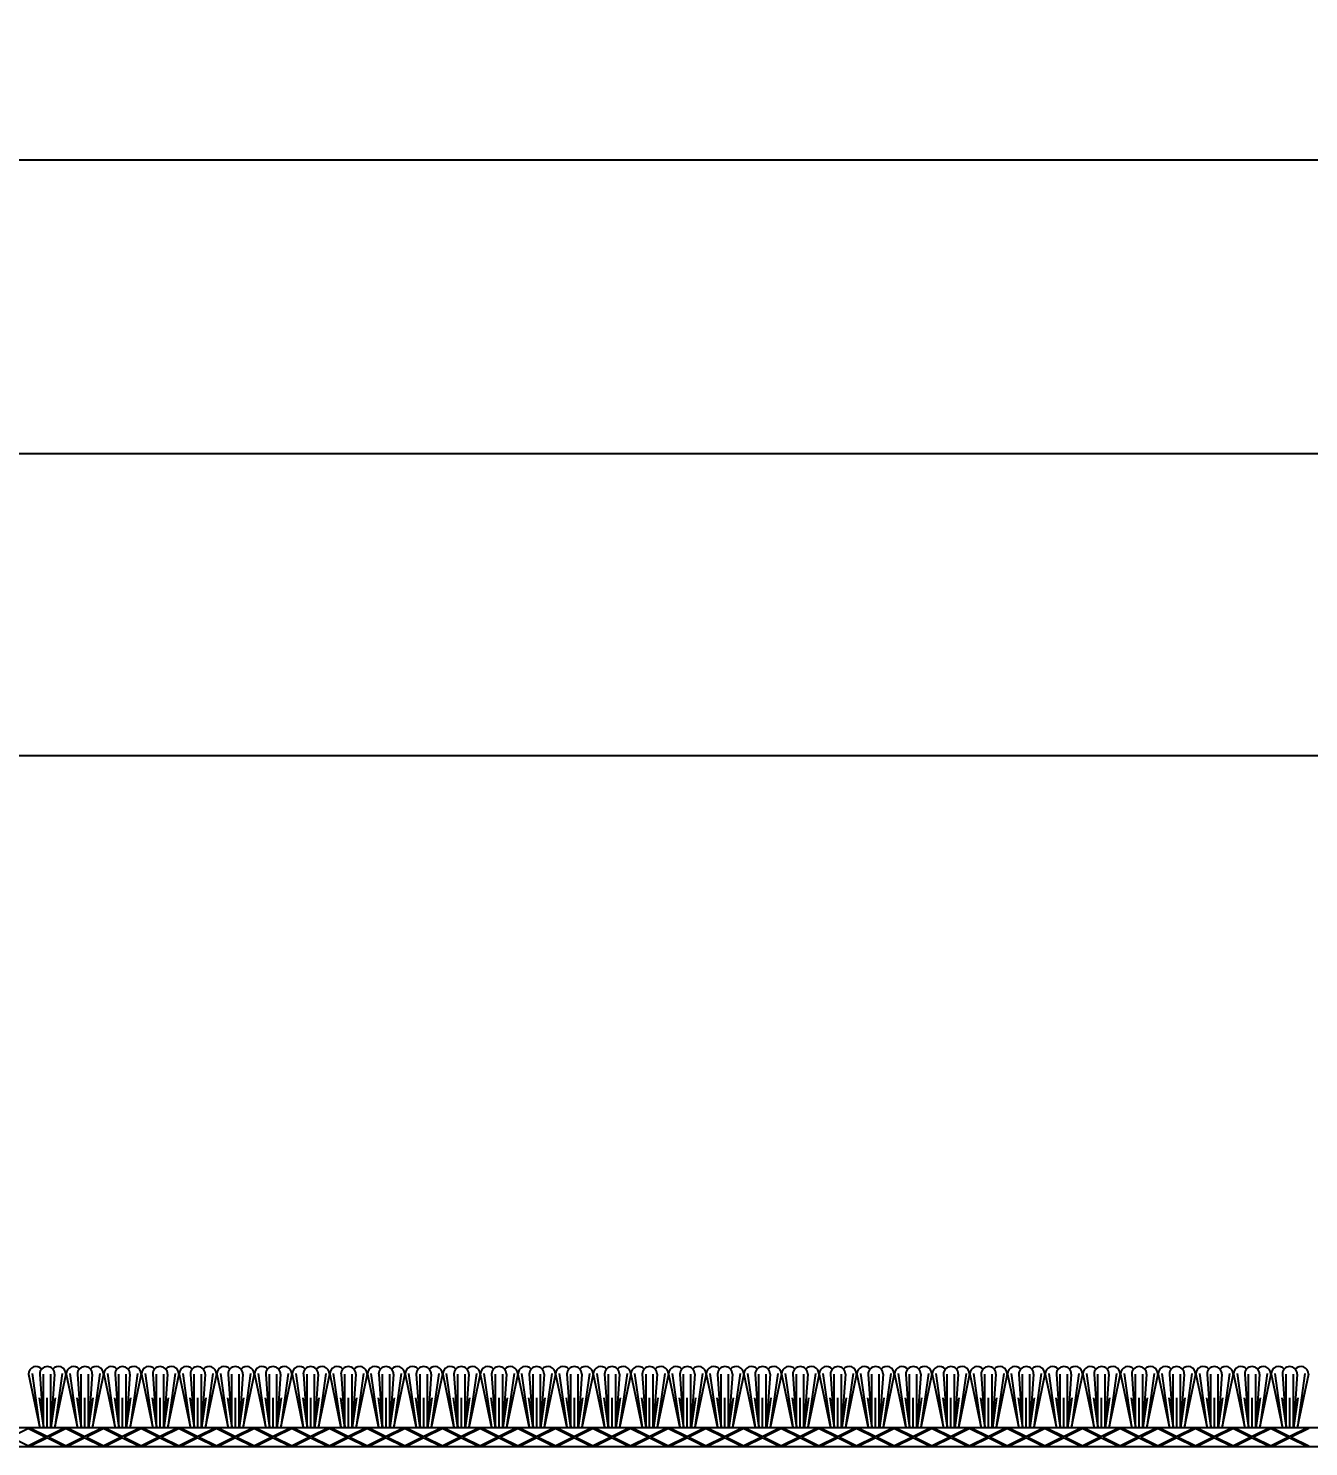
# Model space of a CAD drawing. Header units: inches. Extents: x -3.4 to 54.7, y -1.4 to 10.7.
# Drawn here: x 5.103 to 9.353, y 4.305 to 9.015 of the extents above; entities that cross this region are included whole.
import ezdxf

# ---------------------------------------------------------------- set-up
doc = ezdxf.new("R2010")
doc.units = ezdxf.units.IN
doc.header["$MEASUREMENT"] = 0
for name, color, linetype in [('Conditions', 1, 'Continuous'), ('Dimensions', 3, 'Continuous'), ('Metals', 7, 'Continuous')]:
    doc.layers.add(name, color=color, linetype=linetype)
doc.styles.add('ARIAL', font='arial.ttf')
doc.dimstyles.new('Arial', dxfattribs={"dimscale": 1.5, "dimtxt": 0.125, "dimasz": 0.125, "dimexe": 0.125, "dimexo": 0.125, "dimgap": 0.125, "dimtad": 0, "dimtih": 1, "dimtoh": 1, "dimdec": 4, "dimzin": 0, "dimdsep": 46, "dimlunit": 4, "dimtxsty": 'ARIAL', "dimcen": 0.125, "dimadec": 0, "dimazin": 0, "dimtfac": 1, "dimtdec": 4, "dimtofl": 0, "dimtmove": 0, "dimatfit": 3, "dimfxl": 0, "dimfrac": 2, "dimtolj": 1, "dimtzin": 0, "dimarcsym": 0})

# ---------------------------------------------------------------- blocks, each defined once
blk = doc.blocks.new('*D14')
at = {"layer": 'Defpoints', "color": 0}
for p in [(23.4536, 8.5789), (0.2542, 4.4823), (23.4536, 4.4823)]:
    blk.add_point(p, dxfattribs=at)
at = {"layer": 'Dimensions', "color": 0, "lineweight": -2}
for p, q in [((0.2542, 4.6698), (0.2542, 8.7664)), ((23.4536, 4.6698), (23.4536, 8.7664)), ((0.4417, 8.5789), (11.1225, 8.5789)), ((23.2661, 8.5789), (12.7065, 8.5789))]:
    blk.add_line(p, q, dxfattribs=at)
at = {"layer": 'Dimensions', "color": 0}
for points in [[(0.4417, 8.6101), (0.4417, 8.5476), (0.2542, 8.5789)], [(23.2661, 8.6101), (23.2661, 8.5476), (23.4536, 8.5789)]]:
    blk.add_solid(points, dxfattribs=at)
at = {"layer": 'Dimensions', "color": 0, "insert": (11.9145, 8.5789), "char_height": 0.1875, "attachment_point": 5, "style": 'ARIAL'}
blk.add_mtext('\\A1;1\'-11 3/16"\\P [589mm]', dxfattribs=at)
blk = doc.blocks.new('*D18')
at = {"layer": 'Defpoints', "color": 0}
for p in [(1.0001, 7.6035), (1.0001, 4.4773), (22.7077, 4.4773)]:
    blk.add_point(p, dxfattribs=at)
at = {"layer": 'Dimensions', "color": 0, "lineweight": -2}
for p, q in [((1.0001, 4.6648), (1.0001, 7.791)), ((22.7077, 4.6648), (22.7077, 7.791)), ((1.1876, 7.6035), (11.08, 7.6035)), ((22.5202, 7.6035), (12.6641, 7.6035))]:
    blk.add_line(p, q, dxfattribs=at)
at = {"layer": 'Dimensions', "color": 0}
for points in [[(1.1876, 7.6347), (1.1876, 7.5722), (1.0001, 7.6035)], [(22.5202, 7.6347), (22.5202, 7.5722), (22.7077, 7.6035)]]:
    blk.add_solid(points, dxfattribs=at)
at = {"layer": 'Dimensions', "color": 0, "insert": (11.872, 7.6035), "char_height": 0.1875, "attachment_point": 5, "style": 'ARIAL'}
blk.add_mtext('\\A1;1\'-9 11/16"\\P [551mm]', dxfattribs=at)
blk = doc.blocks.new('*D20')
at = {"layer": 'Defpoints', "color": 0}
for p in [(21.8539, 6.5998), (1.8539, 4.4773), (21.8539, 4.4773)]:
    blk.add_point(p, dxfattribs=at)
at = {"layer": 'Dimensions', "color": 0, "lineweight": -2}
for p, q in [((1.8539, 4.6648), (1.8539, 6.7873)), ((21.8539, 4.6648), (21.8539, 6.7873)), ((2.0414, 6.5998), (11.1732, 6.5998)), ((21.6664, 6.5998), (12.623, 6.5998))]:
    blk.add_line(p, q, dxfattribs=at)
at = {"layer": 'Dimensions', "color": 0}
for points in [[(2.0414, 6.631), (2.0414, 6.5685), (1.8539, 6.5998)], [(21.6664, 6.631), (21.6664, 6.5685), (21.8539, 6.5998)]]:
    blk.add_solid(points, dxfattribs=at)
at = {"layer": 'Dimensions', "color": 0, "insert": (11.8981, 6.5998), "char_height": 0.1875, "attachment_point": 5, "style": 'ARIAL'}
blk.add_mtext('\\A1;1\'-8"\\P [508mm]', dxfattribs=at)
blk = doc.blocks.new('*U31')
for p, q in [((20, 0.0625), (0, 0.0625)), ((3.25, 0.0603), (3.192, 0.0312)), ((3.25, 0.0603), (3.308, 0.0312)), ((3.2545, 0.0625), (3.3125, 0.0335)), ((3.3705, 0.0625), (3.3125, 0.0335)), ((3.375, 0.0603), (3.317, 0.0312)), ((3.375, 0.0603), (3.433, 0.0312)), ((3.3795, 0.0625), (3.4375, 0.0335)), ((3.4955, 0.0625), (3.4375, 0.0335)), ((3.5, 0.0603), (3.442, 0.0312)), ((3.5, 0.0603), (3.558, 0.0312)), ((3.5045, 0.0625), (3.5625, 0.0335)), ((3.6205, 0.0625), (3.5625, 0.0335)), ((3.625, 0.0603), (3.567, 0.0312)), ((3.625, 0.0603), (3.683, 0.0312)), ((3.6295, 0.0625), (3.6875, 0.0335)), ((3.7455, 0.0625), (3.6875, 0.0335)), ((3.75, 0.0603), (3.692, 0.0312)), ((3.75, 0.0603), (3.808, 0.0312)), ((3.7545, 0.0625), (3.8125, 0.0335)), ((3.8705, 0.0625), (3.8125, 0.0335)), ((3.875, 0.0603), (3.817, 0.0312)), ((3.875, 0.0603), (3.933, 0.0312)), ((3.8795, 0.0625), (3.9375, 0.0335)), ((3.9955, 0.0625), (3.9375, 0.0335)), ((4, 0.0603), (3.942, 0.0312)), ((4, 0.0603), (4.058, 0.0312)), ((4.0045, 0.0625), (4.0625, 0.0335)), ((4.1205, 0.0625), (4.0625, 0.0335)), ((4.125, 0.0603), (4.067, 0.0312)), ((4.125, 0.0603), (4.183, 0.0312)), ((4.1295, 0.0625), (4.1875, 0.0335)), ((4.2455, 0.0625), (4.1875, 0.0335)), ((4.25, 0.0603), (4.192, 0.0312)), ((4.25, 0.0603), (4.308, 0.0312)), ((4.2545, 0.0625), (4.3125, 0.0335)), ((4.3705, 0.0625), (4.3125, 0.0335)), ((4.375, 0.0603), (4.317, 0.0312)), ((4.375, 0.0603), (4.433, 0.0312)), ((4.3795, 0.0625), (4.4375, 0.0335)), ((4.4955, 0.0625), (4.4375, 0.0335)), ((4.5, 0.0603), (4.442, 0.0312)), ((4.5, 0.0603), (4.558, 0.0312)), ((4.5045, 0.0625), (4.5625, 0.0335)), ((4.6205, 0.0625), (4.5625, 0.0335)), ((4.625, 0.0603), (4.567, 0.0312)), ((4.625, 0.0603), (4.683, 0.0312)), ((4.6295, 0.0625), (4.6875, 0.0335)), ((4.7455, 0.0625), (4.6875, 0.0335)), ((4.75, 0.0603), (4.692, 0.0312)), ((4.75, 0.0603), (4.808, 0.0312)), ((4.7545, 0.0625), (4.8125, 0.0335)), ((4.8705, 0.0625), (4.8125, 0.0335)), ((4.875, 0.0603), (4.817, 0.0312)), ((4.875, 0.0603), (4.933, 0.0312)), ((4.8795, 0.0625), (4.9375, 0.0335)), ((4.9955, 0.0625), (4.9375, 0.0335)), ((5, 0.0603), (4.942, 0.0312)), ((5, 0.0603), (5.058, 0.0312)), ((5.0045, 0.0625), (5.0625, 0.0335)), ((5.1205, 0.0625), (5.0625, 0.0335)), ((5.125, 0.0603), (5.067, 0.0312)), ((5.125, 0.0603), (5.183, 0.0312)), ((5.1295, 0.0625), (5.1875, 0.0335)), ((5.2455, 0.0625), (5.1875, 0.0335)), ((5.25, 0.0603), (5.192, 0.0312)), ((5.25, 0.0603), (5.308, 0.0312)), ((5.2545, 0.0625), (5.3125, 0.0335)), ((5.3705, 0.0625), (5.3125, 0.0335)), ((5.375, 0.0603), (5.317, 0.0312)), ((5.375, 0.0603), (5.433, 0.0312)), ((5.3795, 0.0625), (5.4375, 0.0335)), ((5.4955, 0.0625), (5.4375, 0.0335)), ((5.5, 0.0603), (5.442, 0.0312)), ((5.5, 0.0603), (5.558, 0.0312)), ((5.5045, 0.0625), (5.5625, 0.0335)), ((5.6205, 0.0625), (5.5625, 0.0335)), ((5.625, 0.0603), (5.567, 0.0312)), ((5.625, 0.0603), (5.683, 0.0312)), ((5.6295, 0.0625), (5.6875, 0.0335)), ((5.7455, 0.0625), (5.6875, 0.0335)), ((5.75, 0.0603), (5.692, 0.0312)), ((5.75, 0.0603), (5.808, 0.0312)), ((5.7545, 0.0625), (5.8125, 0.0335)), ((5.8705, 0.0625), (5.8125, 0.0335)), ((5.875, 0.0603), (5.817, 0.0312)), ((5.875, 0.0603), (5.933, 0.0312)), ((5.8795, 0.0625), (5.9375, 0.0335)), ((5.9955, 0.0625), (5.9375, 0.0335)), ((6, 0.0603), (5.942, 0.0312)), ((6, 0.0603), (6.058, 0.0312)), ((6.0045, 0.0625), (6.0625, 0.0335)), ((6.1205, 0.0625), (6.0625, 0.0335)), ((6.125, 0.0603), (6.067, 0.0312)), ((6.125, 0.0603), (6.183, 0.0312)), ((6.1295, 0.0625), (6.1875, 0.0335)), ((6.2455, 0.0625), (6.1875, 0.0335)), ((6.25, 0.0603), (6.192, 0.0312)), ((6.25, 0.0603), (6.308, 0.0312)), ((6.2545, 0.0625), (6.3125, 0.0335)), ((6.3705, 0.0625), (6.3125, 0.0335)), ((6.375, 0.0603), (6.317, 0.0312)), ((6.375, 0.0603), (6.433, 0.0312)), ((6.3795, 0.0625), (6.4375, 0.0335)), ((6.4955, 0.0625), (6.4375, 0.0335)), ((6.5, 0.0603), (6.442, 0.0312)), ((6.5, 0.0603), (6.558, 0.0312)), ((6.5045, 0.0625), (6.5625, 0.0335)), ((6.6205, 0.0625), (6.5625, 0.0335)), ((6.625, 0.0603), (6.567, 0.0312)), ((6.625, 0.0603), (6.683, 0.0312)), ((6.6295, 0.0625), (6.6875, 0.0335)), ((6.7455, 0.0625), (6.6875, 0.0335)), ((6.75, 0.0603), (6.692, 0.0312)), ((6.75, 0.0603), (6.808, 0.0312)), ((6.7545, 0.0625), (6.8125, 0.0335)), ((6.8705, 0.0625), (6.8125, 0.0335)), ((6.875, 0.0603), (6.817, 0.0312)), ((6.875, 0.0603), (6.933, 0.0312)), ((6.8795, 0.0625), (6.9375, 0.0335)), ((6.9955, 0.0625), (6.9375, 0.0335)), ((7, 0.0603), (6.942, 0.0312)), ((7, 0.0603), (7.058, 0.0312)), ((7.0045, 0.0625), (7.0625, 0.0335)), ((7.1205, 0.0625), (7.0625, 0.0335)), ((7.125, 0.0603), (7.067, 0.0312)), ((7.125, 0.0603), (7.183, 0.0312)), ((7.1295, 0.0625), (7.1875, 0.0335)), ((7.2455, 0.0625), (7.1875, 0.0335)), ((7.25, 0.0603), (7.192, 0.0312)), ((7.25, 0.0603), (7.308, 0.0312)), ((7.2545, 0.0625), (7.3125, 0.0335)), ((7.3705, 0.0625), (7.3125, 0.0335)), ((7.375, 0.0603), (7.317, 0.0312)), ((7.375, 0.0603), (7.433, 0.0312)), ((7.3795, 0.0625), (7.4375, 0.0335)), ((7.4955, 0.0625), (7.4375, 0.0335)), ((7.5, 0.0603), (7.442, 0.0312)), ((0, 0), (20, 0)), ((3.192, 0.0312), (3.25, 0.0022)), ((3.308, 0.0312), (3.25, 0.0022)), ((3.3125, 0.029), (3.2545, 0)), ((3.3125, 0.029), (3.3705, 0)), ((3.317, 0.0312), (3.375, 0.0022)), ((3.433, 0.0312), (3.375, 0.0022)), ((3.4375, 0.029), (3.3795, 0)), ((3.4375, 0.029), (3.4955, 0)), ((3.442, 0.0312), (3.5, 0.0022)), ((3.558, 0.0312), (3.5, 0.0022)), ((3.5625, 0.029), (3.5045, 0)), ((3.5625, 0.029), (3.6205, 0)), ((3.567, 0.0312), (3.625, 0.0022)), ((3.683, 0.0312), (3.625, 0.0022)), ((3.6875, 0.029), (3.6295, 0)), ((3.6875, 0.029), (3.7455, 0)), ((3.692, 0.0312), (3.75, 0.0022)), ((3.808, 0.0312), (3.75, 0.0022)), ((3.8125, 0.029), (3.7545, 0)), ((3.8125, 0.029), (3.8705, 0)), ((3.817, 0.0312), (3.875, 0.0022)), ((3.933, 0.0312), (3.875, 0.0022)), ((3.9375, 0.029), (3.8795, 0)), ((3.9375, 0.029), (3.9955, 0)), ((3.942, 0.0312), (4, 0.0022)), ((4.058, 0.0312), (4, 0.0022)), ((4.0625, 0.029), (4.0045, 0)), ((4.0625, 0.029), (4.1205, 0)), ((4.067, 0.0312), (4.125, 0.0022)), ((4.183, 0.0312), (4.125, 0.0022)), ((4.1875, 0.029), (4.1295, 0)), ((4.1875, 0.029), (4.2455, 0)), ((4.192, 0.0312), (4.25, 0.0022)), ((4.308, 0.0312), (4.25, 0.0022)), ((4.3125, 0.029), (4.2545, 0)), ((4.3125, 0.029), (4.3705, 0)), ((4.317, 0.0312), (4.375, 0.0022)), ((4.433, 0.0312), (4.375, 0.0022)), ((4.4375, 0.029), (4.3795, 0)), ((4.4375, 0.029), (4.4955, 0)), ((4.442, 0.0312), (4.5, 0.0022)), ((4.558, 0.0312), (4.5, 0.0022)), ((4.5625, 0.029), (4.5045, 0)), ((4.5625, 0.029), (4.6205, 0)), ((4.567, 0.0312), (4.625, 0.0022)), ((4.683, 0.0312), (4.625, 0.0022)), ((4.6875, 0.029), (4.6295, 0)), ((4.6875, 0.029), (4.7455, 0)), ((4.692, 0.0312), (4.75, 0.0022)), ((4.808, 0.0312), (4.75, 0.0022)), ((4.8125, 0.029), (4.7545, 0)), ((4.8125, 0.029), (4.8705, 0)), ((4.817, 0.0312), (4.875, 0.0022)), ((4.933, 0.0312), (4.875, 0.0022)), ((4.9375, 0.029), (4.8795, 0)), ((4.9375, 0.029), (4.9955, 0)), ((4.942, 0.0312), (5, 0.0022)), ((5.058, 0.0312), (5, 0.0022)), ((5.0625, 0.029), (5.0045, 0)), ((5.0625, 0.029), (5.1205, 0)), ((5.067, 0.0312), (5.125, 0.0022)), ((5.183, 0.0312), (5.125, 0.0022)), ((5.1875, 0.029), (5.1295, 0)), ((5.1875, 0.029), (5.2455, 0)), ((5.192, 0.0312), (5.25, 0.0022)), ((5.308, 0.0312), (5.25, 0.0022)), ((5.3125, 0.029), (5.2545, 0)), ((5.3125, 0.029), (5.3705, 0)), ((5.317, 0.0312), (5.375, 0.0022)), ((5.433, 0.0312), (5.375, 0.0022)), ((5.4375, 0.029), (5.3795, 0)), ((5.4375, 0.029), (5.4955, 0)), ((5.442, 0.0312), (5.5, 0.0022)), ((5.558, 0.0312), (5.5, 0.0022)), ((5.5625, 0.029), (5.5045, 0)), ((5.5625, 0.029), (5.6205, 0)), ((5.567, 0.0312), (5.625, 0.0022)), ((5.683, 0.0312), (5.625, 0.0022)), ((5.6875, 0.029), (5.6295, 0)), ((5.6875, 0.029), (5.7455, 0)), ((5.692, 0.0312), (5.75, 0.0022)), ((5.808, 0.0312), (5.75, 0.0022)), ((5.8125, 0.029), (5.7545, 0)), ((5.8125, 0.029), (5.8705, 0)), ((5.817, 0.0312), (5.875, 0.0022)), ((5.933, 0.0312), (5.875, 0.0022)), ((5.9375, 0.029), (5.8795, 0)), ((5.9375, 0.029), (5.9955, 0)), ((5.942, 0.0312), (6, 0.0022)), ((6.058, 0.0312), (6, 0.0022)), ((6.0625, 0.029), (6.0045, 0)), ((6.0625, 0.029), (6.1205, 0)), ((6.067, 0.0312), (6.125, 0.0022)), ((6.183, 0.0312), (6.125, 0.0022)), ((6.1875, 0.029), (6.1295, 0)), ((6.1875, 0.029), (6.2455, 0)), ((6.192, 0.0312), (6.25, 0.0022)), ((6.308, 0.0312), (6.25, 0.0022)), ((6.3125, 0.029), (6.2545, 0)), ((6.3125, 0.029), (6.3705, 0)), ((6.317, 0.0312), (6.375, 0.0022)), ((6.433, 0.0312), (6.375, 0.0022)), ((6.4375, 0.029), (6.3795, 0)), ((6.4375, 0.029), (6.4955, 0)), ((6.442, 0.0312), (6.5, 0.0022)), ((6.558, 0.0312), (6.5, 0.0022)), ((6.5625, 0.029), (6.5045, 0)), ((6.5625, 0.029), (6.6205, 0)), ((6.567, 0.0312), (6.625, 0.0022)), ((6.683, 0.0312), (6.625, 0.0022)), ((6.6875, 0.029), (6.6295, 0)), ((6.6875, 0.029), (6.7455, 0)), ((6.692, 0.0312), (6.75, 0.0022)), ((6.808, 0.0312), (6.75, 0.0022)), ((6.8125, 0.029), (6.7545, 0)), ((6.8125, 0.029), (6.8705, 0)), ((6.817, 0.0312), (6.875, 0.0022)), ((6.933, 0.0312), (6.875, 0.0022)), ((6.9375, 0.029), (6.8795, 0)), ((6.9375, 0.029), (6.9955, 0)), ((6.942, 0.0312), (7, 0.0022)), ((7.058, 0.0312), (7, 0.0022)), ((7.0625, 0.029), (7.0045, 0)), ((7.0625, 0.029), (7.1205, 0)), ((7.067, 0.0312), (7.125, 0.0022)), ((7.183, 0.0312), (7.125, 0.0022)), ((7.1875, 0.029), (7.1295, 0)), ((7.1875, 0.029), (7.2455, 0)), ((7.192, 0.0312), (7.25, 0.0022)), ((7.308, 0.0312), (7.25, 0.0022)), ((7.3125, 0.029), (7.2545, 0)), ((7.3125, 0.029), (7.3705, 0)), ((7.317, 0.0312), (7.375, 0.0022)), ((7.433, 0.0312), (7.375, 0.0022)), ((7.4375, 0.029), (7.3795, 0)), ((7.4375, 0.029), (7.4955, 0)), ((7.442, 0.0312), (7.5, 0.0022))]:
    blk.add_line(p, q)
for points in [[(3.2499, 0.2412), (3.2873, 0.0625)], [(3.2619, 0.243), (3.2869, 0.0642)], [(3.2874, 0.2412), (3.2999, 0.0625)], [(3.2999, 0.0625), (3.2999, 0.2412)], [(3.3242, 0.0625), (3.3242, 0.2412)], [(3.3367, 0.2412), (3.3242, 0.0625)], [(3.3742, 0.2412), (3.3368, 0.0625)], [(3.3622, 0.243), (3.3372, 0.0642)], [(3.3749, 0.2412), (3.4123, 0.0625)], [(3.3869, 0.243), (3.4119, 0.0642)], [(3.4124, 0.2412), (3.4249, 0.0625)], [(3.4249, 0.0625), (3.4249, 0.2412)], [(3.4492, 0.0625), (3.4492, 0.2412)], [(3.4617, 0.2412), (3.4492, 0.0625)], [(3.4992, 0.2412), (3.4618, 0.0625)], [(3.4872, 0.243), (3.4622, 0.0642)], [(3.4999, 0.2412), (3.5373, 0.0625)], [(3.5119, 0.243), (3.5369, 0.0642)], [(3.5374, 0.2412), (3.5499, 0.0625)], [(3.5499, 0.0625), (3.5499, 0.2412)], [(3.5742, 0.0625), (3.5742, 0.2412)], [(3.5867, 0.2412), (3.5742, 0.0625)], [(3.6242, 0.2412), (3.5868, 0.0625)], [(3.6122, 0.243), (3.5872, 0.0642)], [(3.6249, 0.2412), (3.6623, 0.0625)], [(3.6369, 0.243), (3.6619, 0.0642)], [(3.6624, 0.2412), (3.6749, 0.0625)], [(3.6749, 0.0625), (3.6749, 0.2412)], [(3.6992, 0.0625), (3.6992, 0.2412)], [(3.7117, 0.2412), (3.6992, 0.0625)], [(3.7492, 0.2412), (3.7118, 0.0625)], [(3.7372, 0.243), (3.7122, 0.0642)], [(3.7499, 0.2412), (3.7873, 0.0625)], [(3.7619, 0.243), (3.7869, 0.0642)], [(3.7874, 0.2412), (3.7999, 0.0625)], [(3.7999, 0.0625), (3.7999, 0.2412)], [(3.8242, 0.0625), (3.8242, 0.2412)], [(3.8367, 0.2412), (3.8242, 0.0625)], [(3.8742, 0.2412), (3.8368, 0.0625)], [(3.8622, 0.243), (3.8372, 0.0642)], [(3.8749, 0.2412), (3.9123, 0.0625)], [(3.8869, 0.243), (3.9119, 0.0642)], [(3.9124, 0.2412), (3.9249, 0.0625)], [(3.9249, 0.0625), (3.9249, 0.2412)], [(3.9492, 0.0625), (3.9492, 0.2412)], [(3.9617, 0.2412), (3.9492, 0.0625)], [(3.9992, 0.2412), (3.9618, 0.0625)], [(3.9872, 0.243), (3.9622, 0.0642)], [(3.9999, 0.2412), (4.0373, 0.0625)], [(4.0119, 0.243), (4.0369, 0.0642)], [(4.0374, 0.2412), (4.0499, 0.0625)], [(4.0499, 0.0625), (4.0499, 0.2412)], [(4.0742, 0.0625), (4.0742, 0.2412)], [(4.0867, 0.2412), (4.0742, 0.0625)], [(4.1242, 0.2412), (4.0868, 0.0625)], [(4.1122, 0.243), (4.0872, 0.0642)], [(4.1249, 0.2412), (4.1623, 0.0625)], [(4.1369, 0.243), (4.1619, 0.0642)], [(4.1624, 0.2412), (4.1749, 0.0625)], [(4.1749, 0.0625), (4.1749, 0.2412)], [(4.1992, 0.0625), (4.1992, 0.2412)], [(4.2117, 0.2412), (4.1992, 0.0625)], [(4.2492, 0.2412), (4.2118, 0.0625)], [(4.2372, 0.243), (4.2122, 0.0642)], [(4.2499, 0.2412), (4.2873, 0.0625)], [(4.2619, 0.243), (4.2869, 0.0642)], [(4.2874, 0.2412), (4.2999, 0.0625)], [(4.2999, 0.0625), (4.2999, 0.2412)], [(4.3242, 0.0625), (4.3242, 0.2412)], [(4.3367, 0.2412), (4.3242, 0.0625)], [(4.3742, 0.2412), (4.3368, 0.0625)], [(4.3622, 0.243), (4.3372, 0.0642)], [(4.3749, 0.2412), (4.4123, 0.0625)], [(4.3869, 0.243), (4.4119, 0.0642)], [(4.4124, 0.2412), (4.4249, 0.0625)], [(4.4249, 0.0625), (4.4249, 0.2412)], [(4.4492, 0.0625), (4.4492, 0.2412)], [(4.4617, 0.2412), (4.4492, 0.0625)], [(4.4992, 0.2412), (4.4618, 0.0625)], [(4.4872, 0.243), (4.4622, 0.0642)], [(4.4999, 0.2412), (4.5373, 0.0625)], [(4.5119, 0.243), (4.5369, 0.0642)], [(4.5374, 0.2412), (4.5499, 0.0625)], [(4.5499, 0.0625), (4.5499, 0.2412)], [(4.5742, 0.0625), (4.5742, 0.2412)], [(4.5867, 0.2412), (4.5742, 0.0625)], [(4.6242, 0.2412), (4.5868, 0.0625)], [(4.6122, 0.243), (4.5872, 0.0642)], [(4.6249, 0.2412), (4.6623, 0.0625)], [(4.6369, 0.243), (4.6619, 0.0642)], [(4.6624, 0.2412), (4.6749, 0.0625)], [(4.6749, 0.0625), (4.6749, 0.2412)], [(4.6992, 0.0625), (4.6992, 0.2412)], [(4.7117, 0.2412), (4.6992, 0.0625)], [(4.7492, 0.2412), (4.7118, 0.0625)], [(4.7372, 0.243), (4.7122, 0.0642)], [(4.7499, 0.2412), (4.7873, 0.0625)], [(4.7619, 0.243), (4.7869, 0.0642)], [(4.7874, 0.2412), (4.7999, 0.0625)], [(4.7999, 0.0625), (4.7999, 0.2412)], [(4.8242, 0.0625), (4.8242, 0.2412)], [(4.8367, 0.2412), (4.8242, 0.0625)], [(4.8742, 0.2412), (4.8368, 0.0625)], [(4.8622, 0.243), (4.8372, 0.0642)], [(4.8749, 0.2412), (4.9123, 0.0625)], [(4.8869, 0.243), (4.9119, 0.0642)], [(4.9124, 0.2412), (4.9249, 0.0625)], [(4.9249, 0.0625), (4.9249, 0.2412)], [(4.9492, 0.0625), (4.9492, 0.2412)], [(4.9617, 0.2412), (4.9492, 0.0625)], [(4.9992, 0.2412), (4.9618, 0.0625)], [(4.9872, 0.243), (4.9622, 0.0642)], [(4.9999, 0.2412), (5.0373, 0.0625)], [(5.0119, 0.243), (5.0369, 0.0642)], [(5.0374, 0.2412), (5.0499, 0.0625)], [(5.0499, 0.0625), (5.0499, 0.2412)], [(5.0742, 0.0625), (5.0742, 0.2412)], [(5.0867, 0.2412), (5.0742, 0.0625)], [(5.1242, 0.2412), (5.0868, 0.0625)], [(5.1122, 0.243), (5.0872, 0.0642)], [(5.1249, 0.2412), (5.1623, 0.0625)], [(5.1369, 0.243), (5.1619, 0.0642)], [(5.1624, 0.2412), (5.1749, 0.0625)], [(5.1749, 0.0625), (5.1749, 0.2412)], [(5.1992, 0.0625), (5.1992, 0.2412)], [(5.2117, 0.2412), (5.1992, 0.0625)], [(5.2492, 0.2412), (5.2118, 0.0625)], [(5.2372, 0.243), (5.2122, 0.0642)], [(5.2499, 0.2412), (5.2873, 0.0625)], [(5.2619, 0.243), (5.2869, 0.0642)], [(5.2874, 0.2412), (5.2999, 0.0625)], [(5.2999, 0.0625), (5.2999, 0.2412)], [(5.3242, 0.0625), (5.3242, 0.2412)], [(5.3367, 0.2412), (5.3242, 0.0625)], [(5.3742, 0.2412), (5.3368, 0.0625)], [(5.3622, 0.243), (5.3372, 0.0642)], [(5.3749, 0.2412), (5.4123, 0.0625)], [(5.3869, 0.243), (5.4119, 0.0642)], [(5.4124, 0.2412), (5.4249, 0.0625)], [(5.4249, 0.0625), (5.4249, 0.2412)], [(5.4492, 0.0625), (5.4492, 0.2412)], [(5.4617, 0.2412), (5.4492, 0.0625)], [(5.4992, 0.2412), (5.4618, 0.0625)], [(5.4872, 0.243), (5.4622, 0.0642)], [(5.4999, 0.2412), (5.5373, 0.0625)], [(5.5119, 0.243), (5.5369, 0.0642)], [(5.5374, 0.2412), (5.5499, 0.0625)], [(5.5499, 0.0625), (5.5499, 0.2412)], [(5.5742, 0.0625), (5.5742, 0.2412)], [(5.5867, 0.2412), (5.5742, 0.0625)], [(5.6242, 0.2412), (5.5868, 0.0625)], [(5.6122, 0.243), (5.5872, 0.0642)], [(5.6249, 0.2412), (5.6623, 0.0625)], [(5.6369, 0.243), (5.6619, 0.0642)], [(5.6624, 0.2412), (5.6749, 0.0625)], [(5.6749, 0.0625), (5.6749, 0.2412)], [(5.6992, 0.0625), (5.6992, 0.2412)], [(5.7117, 0.2412), (5.6992, 0.0625)], [(5.7492, 0.2412), (5.7118, 0.0625)], [(5.7372, 0.243), (5.7122, 0.0642)], [(5.7499, 0.2412), (5.7873, 0.0625)], [(5.7619, 0.243), (5.7869, 0.0642)], [(5.7874, 0.2412), (5.7999, 0.0625)], [(5.7999, 0.0625), (5.7999, 0.2412)], [(5.8242, 0.0625), (5.8242, 0.2412)], [(5.8367, 0.2412), (5.8242, 0.0625)], [(5.8742, 0.2412), (5.8368, 0.0625)], [(5.8622, 0.243), (5.8372, 0.0642)], [(5.8749, 0.2412), (5.9123, 0.0625)], [(5.8869, 0.243), (5.9119, 0.0642)], [(5.9124, 0.2412), (5.9249, 0.0625)], [(5.9249, 0.0625), (5.9249, 0.2412)], [(5.9492, 0.0625), (5.9492, 0.2412)], [(5.9617, 0.2412), (5.9492, 0.0625)], [(5.9992, 0.2412), (5.9618, 0.0625)], [(5.9872, 0.243), (5.9622, 0.0642)], [(5.9999, 0.2412), (6.0373, 0.0625)], [(6.0119, 0.243), (6.0369, 0.0642)], [(6.0374, 0.2412), (6.0499, 0.0625)], [(6.0499, 0.0625), (6.0499, 0.2412)], [(6.0742, 0.0625), (6.0742, 0.2412)], [(6.0867, 0.2412), (6.0742, 0.0625)], [(6.1242, 0.2412), (6.0868, 0.0625)], [(6.1122, 0.243), (6.0872, 0.0642)], [(6.1249, 0.2412), (6.1623, 0.0625)], [(6.1369, 0.243), (6.1619, 0.0642)], [(6.1624, 0.2412), (6.1749, 0.0625)], [(6.1749, 0.0625), (6.1749, 0.2412)], [(6.1992, 0.0625), (6.1992, 0.2412)], [(6.2117, 0.2412), (6.1992, 0.0625)], [(6.2492, 0.2412), (6.2118, 0.0625)], [(6.2372, 0.243), (6.2122, 0.0642)], [(6.2499, 0.2412), (6.2873, 0.0625)], [(6.2619, 0.243), (6.2869, 0.0642)], [(6.2874, 0.2412), (6.2999, 0.0625)], [(6.2999, 0.0625), (6.2999, 0.2412)], [(6.3242, 0.0625), (6.3242, 0.2412)], [(6.3367, 0.2412), (6.3242, 0.0625)], [(6.3742, 0.2412), (6.3368, 0.0625)], [(6.3622, 0.243), (6.3372, 0.0642)], [(6.3749, 0.2412), (6.4123, 0.0625)], [(6.3869, 0.243), (6.4119, 0.0642)], [(6.4124, 0.2412), (6.4249, 0.0625)], [(6.4249, 0.0625), (6.4249, 0.2412)], [(6.4492, 0.0625), (6.4492, 0.2412)], [(6.4617, 0.2412), (6.4492, 0.0625)], [(6.4992, 0.2412), (6.4618, 0.0625)], [(6.4872, 0.243), (6.4622, 0.0642)], [(6.4999, 0.2412), (6.5373, 0.0625)], [(6.5119, 0.243), (6.5369, 0.0642)], [(6.5374, 0.2412), (6.5499, 0.0625)], [(6.5499, 0.0625), (6.5499, 0.2412)], [(6.5742, 0.0625), (6.5742, 0.2412)], [(6.5867, 0.2412), (6.5742, 0.0625)], [(6.6242, 0.2412), (6.5868, 0.0625)], [(6.6122, 0.243), (6.5872, 0.0642)], [(6.6249, 0.2412), (6.6623, 0.0625)], [(6.6369, 0.243), (6.6619, 0.0642)], [(6.6624, 0.2412), (6.6749, 0.0625)], [(6.6749, 0.0625), (6.6749, 0.2412)], [(6.6992, 0.0625), (6.6992, 0.2412)], [(6.7117, 0.2412), (6.6992, 0.0625)], [(6.7492, 0.2412), (6.7118, 0.0625)], [(6.7372, 0.243), (6.7122, 0.0642)], [(6.7499, 0.2412), (6.7873, 0.0625)], [(6.7619, 0.243), (6.7869, 0.0642)], [(6.7874, 0.2412), (6.7999, 0.0625)], [(6.7999, 0.0625), (6.7999, 0.2412)], [(6.8242, 0.0625), (6.8242, 0.2412)], [(6.8367, 0.2412), (6.8242, 0.0625)], [(6.8742, 0.2412), (6.8368, 0.0625)], [(6.8622, 0.243), (6.8372, 0.0642)], [(6.8749, 0.2412), (6.9123, 0.0625)], [(6.8869, 0.243), (6.9119, 0.0642)], [(6.9124, 0.2412), (6.9249, 0.0625)], [(6.9249, 0.0625), (6.9249, 0.2412)], [(6.9492, 0.0625), (6.9492, 0.2412)], [(6.9617, 0.2412), (6.9492, 0.0625)], [(6.9992, 0.2412), (6.9618, 0.0625)], [(6.9872, 0.243), (6.9622, 0.0642)], [(6.9999, 0.2412), (7.0373, 0.0625)], [(7.0119, 0.243), (7.0369, 0.0642)], [(7.0374, 0.2412), (7.0499, 0.0625)], [(7.0499, 0.0625), (7.0499, 0.2412)], [(7.0742, 0.0625), (7.0742, 0.2412)], [(7.0867, 0.2412), (7.0742, 0.0625)], [(7.1242, 0.2412), (7.0868, 0.0625)], [(7.1122, 0.243), (7.0872, 0.0642)], [(7.1249, 0.2412), (7.1623, 0.0625)], [(7.1369, 0.243), (7.1619, 0.0642)], [(7.1624, 0.2412), (7.1749, 0.0625)], [(7.1749, 0.0625), (7.1749, 0.2412)], [(7.1992, 0.0625), (7.1992, 0.2412)], [(7.2117, 0.2412), (7.1992, 0.0625)], [(7.2492, 0.2412), (7.2118, 0.0625)], [(7.2372, 0.243), (7.2122, 0.0642)], [(7.2499, 0.2412), (7.2873, 0.0625)], [(7.2619, 0.243), (7.2869, 0.0642)], [(7.2874, 0.2412), (7.2999, 0.0625)], [(7.2999, 0.0625), (7.2999, 0.2412)], [(7.3242, 0.0625), (7.3242, 0.2412)], [(7.3367, 0.2412), (7.3242, 0.0625)], [(7.3742, 0.2412), (7.3368, 0.0625)], [(7.3622, 0.243), (7.3372, 0.0642)], [(7.3749, 0.2412), (7.4123, 0.0625)], [(7.3869, 0.243), (7.4119, 0.0642)], [(7.4124, 0.2412), (7.4249, 0.0625)], [(7.4249, 0.0625), (7.4249, 0.2412)], [(7.4492, 0.0625), (7.4492, 0.2412)], [(7.4617, 0.2412), (7.4492, 0.0625)], [(7.4992, 0.2412), (7.4618, 0.0625)], [(7.4872, 0.243), (7.4622, 0.0642)], [(3.2852, 0.1625), (3.2995, 0.0625)], [(3.312, 0.0625), (3.312, 0.1625)], [(3.3389, 0.1625), (3.3246, 0.0625)], [(3.4102, 0.1625), (3.4245, 0.0625)], [(3.437, 0.0625), (3.437, 0.1625)], [(3.4639, 0.1625), (3.4496, 0.0625)], [(3.5352, 0.1625), (3.5495, 0.0625)], [(3.562, 0.0625), (3.562, 0.1625)], [(3.5889, 0.1625), (3.5746, 0.0625)], [(3.6602, 0.1625), (3.6745, 0.0625)], [(3.687, 0.0625), (3.687, 0.1625)], [(3.7139, 0.1625), (3.6996, 0.0625)], [(3.7852, 0.1625), (3.7995, 0.0625)], [(3.812, 0.0625), (3.812, 0.1625)], [(3.8389, 0.1625), (3.8246, 0.0625)], [(3.9102, 0.1625), (3.9245, 0.0625)], [(3.937, 0.0625), (3.937, 0.1625)], [(3.9639, 0.1625), (3.9496, 0.0625)], [(4.0352, 0.1625), (4.0495, 0.0625)], [(4.062, 0.0625), (4.062, 0.1625)], [(4.0889, 0.1625), (4.0746, 0.0625)], [(4.1602, 0.1625), (4.1745, 0.0625)], [(4.187, 0.0625), (4.187, 0.1625)], [(4.2139, 0.1625), (4.1996, 0.0625)], [(4.2852, 0.1625), (4.2995, 0.0625)], [(4.312, 0.0625), (4.312, 0.1625)], [(4.3389, 0.1625), (4.3246, 0.0625)], [(4.4102, 0.1625), (4.4245, 0.0625)], [(4.437, 0.0625), (4.437, 0.1625)], [(4.4639, 0.1625), (4.4496, 0.0625)], [(4.5352, 0.1625), (4.5495, 0.0625)], [(4.562, 0.0625), (4.562, 0.1625)], [(4.5889, 0.1625), (4.5746, 0.0625)], [(4.6602, 0.1625), (4.6745, 0.0625)], [(4.687, 0.0625), (4.687, 0.1625)], [(4.7139, 0.1625), (4.6996, 0.0625)], [(4.7852, 0.1625), (4.7995, 0.0625)], [(4.812, 0.0625), (4.812, 0.1625)], [(4.8389, 0.1625), (4.8246, 0.0625)], [(4.9102, 0.1625), (4.9245, 0.0625)], [(4.937, 0.0625), (4.937, 0.1625)], [(4.9639, 0.1625), (4.9496, 0.0625)], [(5.0352, 0.1625), (5.0495, 0.0625)], [(5.062, 0.0625), (5.062, 0.1625)], [(5.0889, 0.1625), (5.0746, 0.0625)], [(5.1602, 0.1625), (5.1745, 0.0625)], [(5.187, 0.0625), (5.187, 0.1625)], [(5.2139, 0.1625), (5.1996, 0.0625)], [(5.2852, 0.1625), (5.2995, 0.0625)], [(5.312, 0.0625), (5.312, 0.1625)], [(5.3389, 0.1625), (5.3246, 0.0625)], [(5.4102, 0.1625), (5.4245, 0.0625)], [(5.437, 0.0625), (5.437, 0.1625)], [(5.4639, 0.1625), (5.4496, 0.0625)], [(5.5352, 0.1625), (5.5495, 0.0625)], [(5.562, 0.0625), (5.562, 0.1625)], [(5.5889, 0.1625), (5.5746, 0.0625)], [(5.6602, 0.1625), (5.6745, 0.0625)], [(5.687, 0.0625), (5.687, 0.1625)], [(5.7139, 0.1625), (5.6996, 0.0625)], [(5.7852, 0.1625), (5.7995, 0.0625)], [(5.812, 0.0625), (5.812, 0.1625)], [(5.8389, 0.1625), (5.8246, 0.0625)], [(5.9102, 0.1625), (5.9245, 0.0625)], [(5.937, 0.0625), (5.937, 0.1625)], [(5.9639, 0.1625), (5.9496, 0.0625)], [(6.0352, 0.1625), (6.0495, 0.0625)], [(6.062, 0.0625), (6.062, 0.1625)], [(6.0889, 0.1625), (6.0746, 0.0625)], [(6.1602, 0.1625), (6.1745, 0.0625)], [(6.187, 0.0625), (6.187, 0.1625)], [(6.2139, 0.1625), (6.1996, 0.0625)], [(6.2852, 0.1625), (6.2995, 0.0625)], [(6.312, 0.0625), (6.312, 0.1625)], [(6.3389, 0.1625), (6.3246, 0.0625)], [(6.4102, 0.1625), (6.4245, 0.0625)], [(6.437, 0.0625), (6.437, 0.1625)], [(6.4639, 0.1625), (6.4496, 0.0625)], [(6.5352, 0.1625), (6.5495, 0.0625)], [(6.562, 0.0625), (6.562, 0.1625)], [(6.5889, 0.1625), (6.5746, 0.0625)], [(6.6602, 0.1625), (6.6745, 0.0625)], [(6.687, 0.0625), (6.687, 0.1625)], [(6.7139, 0.1625), (6.6996, 0.0625)], [(6.7852, 0.1625), (6.7995, 0.0625)], [(6.812, 0.0625), (6.812, 0.1625)], [(6.8389, 0.1625), (6.8246, 0.0625)], [(6.9102, 0.1625), (6.9245, 0.0625)], [(6.937, 0.0625), (6.937, 0.1625)], [(6.9639, 0.1625), (6.9496, 0.0625)], [(7.0352, 0.1625), (7.0495, 0.0625)], [(7.062, 0.0625), (7.062, 0.1625)], [(7.0889, 0.1625), (7.0746, 0.0625)], [(7.1602, 0.1625), (7.1745, 0.0625)], [(7.187, 0.0625), (7.187, 0.1625)], [(7.2139, 0.1625), (7.1996, 0.0625)], [(7.2852, 0.1625), (7.2995, 0.0625)], [(7.312, 0.0625), (7.312, 0.1625)], [(7.3389, 0.1625), (7.3246, 0.0625)], [(7.4102, 0.1625), (7.4245, 0.0625)], [(7.437, 0.0625), (7.437, 0.1625)], [(7.4639, 0.1625), (7.4496, 0.0625)]]:
    blk.add_lwpolyline(points)
for centre, radius, start, end in [((3.2749, 0.2412), 0.025, 41.211, 180), ((3.312, 0.2412), 0.0247, 0, 180), ((3.3492, 0.2412), 0.025, 0, 138.789), ((3.3999, 0.2412), 0.025, 41.211, 180), ((3.437, 0.2412), 0.0247, 0, 180), ((3.4742, 0.2412), 0.025, 0, 138.789), ((3.5249, 0.2412), 0.025, 41.211, 180), ((3.562, 0.2412), 0.0247, 0, 180), ((3.5992, 0.2412), 0.025, 0, 138.789), ((3.6499, 0.2412), 0.025, 41.211, 180), ((3.687, 0.2412), 0.0247, 0, 180), ((3.7242, 0.2412), 0.025, 0, 138.789), ((3.7749, 0.2412), 0.025, 41.211, 180), ((3.812, 0.2412), 0.0247, 0, 180), ((3.8492, 0.2412), 0.025, 0, 138.789), ((3.8999, 0.2412), 0.025, 41.211, 180), ((3.937, 0.2412), 0.0247, 0, 180), ((3.9742, 0.2412), 0.025, 0, 138.789), ((4.0249, 0.2412), 0.025, 41.211, 180), ((4.062, 0.2412), 0.0247, 0, 180), ((4.0992, 0.2412), 0.025, 0, 138.789), ((4.1499, 0.2412), 0.025, 41.211, 180), ((4.187, 0.2412), 0.0247, 0, 180), ((4.2242, 0.2412), 0.025, 0, 138.789), ((4.2749, 0.2412), 0.025, 41.211, 180), ((4.312, 0.2412), 0.0247, 0, 180), ((4.3492, 0.2412), 0.025, 0, 138.789), ((4.3999, 0.2412), 0.025, 41.211, 180), ((4.437, 0.2412), 0.0247, 0, 180), ((4.4742, 0.2412), 0.025, 0, 138.789), ((4.5249, 0.2412), 0.025, 41.211, 180), ((4.562, 0.2412), 0.0247, 0, 180), ((4.5992, 0.2412), 0.025, 0, 138.789), ((4.6499, 0.2412), 0.025, 41.211, 180), ((4.687, 0.2412), 0.0247, 0, 180), ((4.7242, 0.2412), 0.025, 0, 138.789), ((4.7749, 0.2412), 0.025, 41.211, 180), ((4.812, 0.2412), 0.0247, 0, 180), ((4.8492, 0.2412), 0.025, 0, 138.789), ((4.8999, 0.2412), 0.025, 41.211, 180), ((4.937, 0.2412), 0.0247, 0, 180), ((4.9742, 0.2412), 0.025, 0, 138.789), ((5.0249, 0.2412), 0.025, 41.211, 180), ((5.062, 0.2412), 0.0247, 0, 180), ((5.0992, 0.2412), 0.025, 0, 138.789), ((5.1499, 0.2412), 0.025, 41.211, 180), ((5.187, 0.2412), 0.0247, 0, 180), ((5.2242, 0.2412), 0.025, 0, 138.789), ((5.2749, 0.2412), 0.025, 41.211, 180), ((5.312, 0.2412), 0.0247, 0, 180), ((5.3492, 0.2412), 0.025, 0, 138.789), ((5.3999, 0.2412), 0.025, 41.211, 180), ((5.437, 0.2412), 0.0247, 0, 180), ((5.4742, 0.2412), 0.025, 0, 138.789), ((5.5249, 0.2412), 0.025, 41.211, 180), ((5.562, 0.2412), 0.0247, 0, 180), ((5.5992, 0.2412), 0.025, 0, 138.789), ((5.6499, 0.2412), 0.025, 41.211, 180), ((5.687, 0.2412), 0.0247, 0, 180), ((5.7242, 0.2412), 0.025, 0, 138.789), ((5.7749, 0.2412), 0.025, 41.211, 180), ((5.812, 0.2412), 0.0247, 0, 180), ((5.8492, 0.2412), 0.025, 0, 138.789), ((5.8999, 0.2412), 0.025, 41.211, 180), ((5.937, 0.2412), 0.0247, 0, 180), ((5.9742, 0.2412), 0.025, 0, 138.789), ((6.0249, 0.2412), 0.025, 41.211, 180), ((6.062, 0.2412), 0.0247, 0, 180), ((6.0992, 0.2412), 0.025, 0, 138.789), ((6.1499, 0.2412), 0.025, 41.211, 180), ((6.187, 0.2412), 0.0247, 0, 180), ((6.2242, 0.2412), 0.025, 0, 138.789), ((6.2749, 0.2412), 0.025, 41.211, 180), ((6.312, 0.2412), 0.0247, 0, 180), ((6.3492, 0.2412), 0.025, 0, 138.789), ((6.3999, 0.2412), 0.025, 41.211, 180), ((6.437, 0.2412), 0.0247, 0, 180), ((6.4742, 0.2412), 0.025, 0, 138.789), ((6.5249, 0.2412), 0.025, 41.211, 180), ((6.562, 0.2412), 0.0247, 0, 180), ((6.5992, 0.2412), 0.025, 0, 138.789), ((6.6499, 0.2412), 0.025, 41.211, 180), ((6.687, 0.2412), 0.0247, 0, 180), ((6.7242, 0.2412), 0.025, 0, 138.789), ((6.7749, 0.2412), 0.025, 41.211, 180), ((6.812, 0.2412), 0.0247, 0, 180), ((6.8492, 0.2412), 0.025, 0, 138.789), ((6.8999, 0.2412), 0.025, 41.211, 180), ((6.937, 0.2412), 0.0247, 0, 180), ((6.9742, 0.2412), 0.025, 0, 138.789), ((7.0249, 0.2412), 0.025, 41.211, 180), ((7.062, 0.2412), 0.0247, 0, 180), ((7.0992, 0.2412), 0.025, 0, 138.789), ((7.1499, 0.2412), 0.025, 41.211, 180), ((7.187, 0.2412), 0.0247, 0, 180), ((7.2242, 0.2412), 0.025, 0, 138.789), ((7.2749, 0.2412), 0.025, 41.211, 180), ((7.312, 0.2412), 0.0247, 0, 180), ((7.3492, 0.2412), 0.025, 0, 138.789), ((7.3999, 0.2412), 0.025, 41.211, 180), ((7.437, 0.2412), 0.0247, 0, 180), ((7.4742, 0.2412), 0.025, 0, 138.789)]:
    blk.add_arc(centre, radius, start, end)

msp = doc.modelspace()

# ---------------------------------------------------------------- linework, layer by layer
at = {"layer": 'Metals'}
msp.add_lwpolyline([(1.85386, 4.30483), (21.85386, 4.30483), (21.85386, 4.05483), (1.85386, 4.05483)], close=True, dxfattribs=at)

# ---------------------------------------------------------------- block references
at = {"layer": 'Conditions'}
msp.add_blockref('*U31', (1.85386, 4.30483), dxfattribs=at)

# ---------------------------------------------------------------- dimensions: what is measured, and where the dimension line sits
at = {"layer": 'Dimensions'}
for base, p1, p2, picture, middle in [((23.45356, 8.5789), (0.25417, 4.48233), (23.45356, 4.48233), '*D14', (11.91448, 8.5789)), ((1.00008, 7.60348), (22.70765, 4.47733), (1.00008, 4.47733), '*D18', (11.87205, 7.60348)), ((21.85386, 6.59979), (1.85386, 4.47733), (21.85386, 4.47733), '*D20', (11.8981, 6.59979))]:
    dim = msp.add_linear_dim(base=base, p1=p1, p2=p2, dimstyle='Arial', override={"dimpost": '\\X'}, dxfattribs=at)
    dim.commit()
    dim.dimension.update_dxf_attribs({"geometry": picture, "text_midpoint": middle, "dimtype": 160})

doc.saveas('drawing.dxf')
